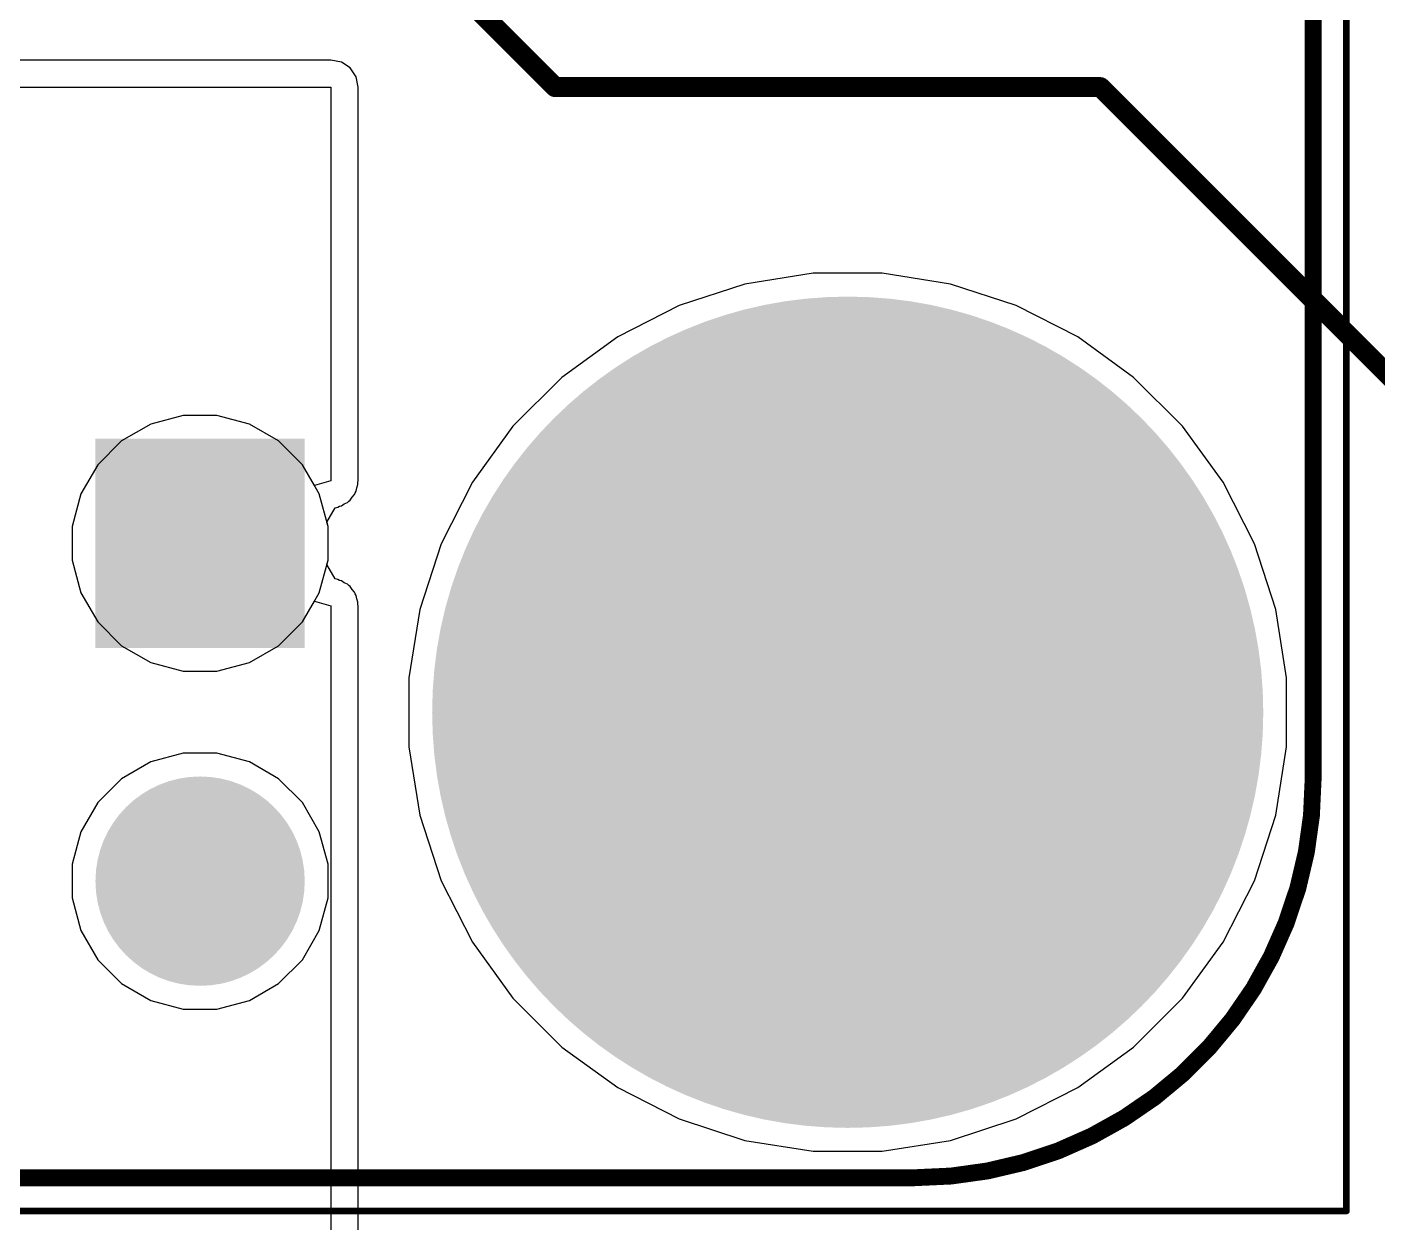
# Model space of a CAD drawing. Header units: inches. Extents: x 0 to 110, y 0 to 95.
# Drawn here: x 77.73 to 87.89, y 13.96 to 22.95 of the extents above; entities that cross this region are included whole.
import ezdxf

# ---------------------------------------------------------------- set-up
doc = ezdxf.new("R2010")
doc.units = ezdxf.units.IN
for name, color, linetype in [('Bottom Layer', 5, 'Continuous'), ('Bottom Solder', 6, 'Continuous'), ('Int1', 16, 'Continuous'), ('Int2', 76, 'Continuous'), ('Mechanical 13', 56, 'Continuous'), ('Multi-Layer', 9, 'Continuous'), ('Pad Holes', 156, 'Continuous'), ('Top Courtyard', 56, 'Continuous'), ('Top Layer', 1, 'Continuous'), ('Top Overlay', 2, 'Continuous'), ('Top Solder', 216, 'Continuous')]:
    doc.layers.add(name, color=color, linetype=linetype)

# ---------------------------------------------------------------- blocks, each defined once
blk = doc.blocks.new('RPI_1037')
at = {"layer": 'Bottom Layer'}
h = blk.add_hatch(color=5, dxfattribs=at)
edge = h.paths.add_edge_path()
edge.add_arc((-39.00000074, 24.49999926), 3.09999888, 0, 360)
h = blk.add_hatch(color=5, dxfattribs=at)
edge = h.paths.add_edge_path()
edge.add_arc((-34.13000031999999, 25.76999926), 0.7619999999999999, 0, 360)
blk.add_hatch(color=5, dxfattribs=at).paths.add_polyline_path([(-34.89200031999999, 23.99199926), (-33.36800031999999, 23.99199926), (-33.36800031999999, 22.46799926), (-34.89200031999999, 22.46799926)])
at = {"layer": 'Bottom Solder'}
h = blk.add_hatch(color=6, dxfattribs=at)
edge = h.paths.add_edge_path()
edge.add_arc((-39.00000074, 24.49999926), 3.1250001, 0, 360)
h = blk.add_hatch(color=6, dxfattribs=at)
edge = h.paths.add_edge_path()
edge.add_arc((-34.13000031999999, 25.76999926), 0.78700122, 0, 360)
blk.add_hatch(color=6, dxfattribs=at).paths.add_polyline_path([(-34.91700154, 24.01700048), (-33.3429991, 24.01700048), (-33.3429991, 22.44299804), (-34.91700154, 22.44299804)])
at = {"layer": 'Int1'}
h = blk.add_hatch(color=16, dxfattribs=at)
edge = h.paths.add_edge_path()
edge.add_arc((-39.00000074, 24.49999926), 3.09999888, 0, 360)
h = blk.add_hatch(color=16, dxfattribs=at)
edge = h.paths.add_edge_path()
edge.add_arc((-34.13000031999999, 25.76999926), 0.7619999999999999, 0, 360)
h = blk.add_hatch(color=16, dxfattribs=at)
edge = h.paths.add_edge_path()
edge.add_arc((-34.13000031999999, 23.22999926), 0.7619999999999999, 0, 360)
at = {"layer": 'Int2'}
h = blk.add_hatch(color=76, dxfattribs=at)
edge = h.paths.add_edge_path()
edge.add_arc((-39.00000074, 24.49999926), 3.09999888, 0, 360)
h = blk.add_hatch(color=76, dxfattribs=at)
edge = h.paths.add_edge_path()
edge.add_arc((-34.13000031999999, 25.76999926), 0.7619999999999999, 0, 360)
h = blk.add_hatch(color=76, dxfattribs=at)
edge = h.paths.add_edge_path()
edge.add_arc((-34.13000031999999, 23.22999926), 0.7619999999999999, 0, 360)
at = {"layer": 'Multi-Layer'}
h = blk.add_hatch(color=9, dxfattribs=at)
edge = h.paths.add_edge_path()
edge.add_arc((-39.00000074, 24.49999926), 3.09999888, 0, 360)
h = blk.add_hatch(color=9, dxfattribs=at)
edge = h.paths.add_edge_path()
edge.add_arc((-34.13000031999999, 25.76999926), 0.7619999999999999, 0, 360)
at = {"layer": 'Pad Holes'}
h = blk.add_hatch(color=7, dxfattribs=at)
edge = h.paths.add_edge_path()
edge.add_arc((-34.13000031999999, 25.76999926), 0.508, 0, 360)
h = blk.add_hatch(color=7, dxfattribs=at)
edge = h.paths.add_edge_path()
edge.add_arc((-39.00000074, 24.49999926), 1.37499852, 0, 360)
h = blk.add_hatch(color=7, dxfattribs=at)
edge = h.paths.add_edge_path()
edge.add_arc((-34.13000031999999, 23.22999926), 0.508, 0, 360)
at = {"layer": 'Top Layer'}
h = blk.add_hatch(color=1, dxfattribs=at)
edge = h.paths.add_edge_path()
edge.add_arc((-39.00000074, 24.49999926), 3.09999888, 0, 360)
h = blk.add_hatch(color=1, dxfattribs=at)
edge = h.paths.add_edge_path()
edge.add_arc((-34.13000031999999, 25.76999926), 0.7619999999999999, 0, 360)
blk.add_hatch(color=1, dxfattribs=at).paths.add_polyline_path([(-34.89200031999999, 23.99199926), (-33.36800031999999, 23.99199926), (-33.36800031999999, 22.46799926), (-34.89200031999999, 22.46799926)])
at = {"layer": 'Top Solder'}
h = blk.add_hatch(color=216, dxfattribs=at)
edge = h.paths.add_edge_path()
edge.add_arc((-39.00000074, 24.49999926), 3.1250001, 0, 360)
h = blk.add_hatch(color=216, dxfattribs=at)
edge = h.paths.add_edge_path()
edge.add_arc((-34.13000031999999, 25.76999926), 0.78700122, 0, 360)
blk.add_hatch(color=216, dxfattribs=at).paths.add_polyline_path([(-34.91700154, 24.01700048), (-33.3429991, 24.01700048), (-33.3429991, 22.44299804), (-34.91700154, 22.44299804)])
at = {"layer": 'Mechanical 13'}
for points in [[(-42.49999881999999, 25.0000008, 0.127, 0.127, -0.4142135623730951), (-39.49999974, 27.99999988, 0.127, 0.127, 0)], [(39.49999974, 27.99999988, 0.127, 0.127, 0), (-39.49999974, 27.99999988, 0.127, 0.127, 0)], [(-42.49999881999999, 25.0000008, 0.127, 0.127, 0), (-42.49999881999999, -25.0000008, 0.127, 0.127, 0)]]:
    blk.add_lwpolyline(points, format="xyseb", dxfattribs=at)
for points in [[(-39.53174974, 27.99999988, 0.0635, 0.0635, 1), (-39.46824974, 27.99999988, 0.0635, 0.0635, 1)], [(-39.53174974, 27.99999988, 0.0635, 0.0635, 1), (-39.46824974, 27.99999988, 0.0635, 0.0635, 1)], [(-42.53174882, 25.0000008, 0.0635, 0.0635, 1), (-42.46824881999999, 25.0000008, 0.0635, 0.0635, 1)], [(-42.53174882, 25.0000008, 0.0635, 0.0635, 1), (-42.46824881999999, 25.0000008, 0.0635, 0.0635, 1)]]:
    blk.add_lwpolyline(points, format="xyseb", close=True, dxfattribs=at)
at = {"layer": 'Top Courtyard'}
for points in [[(-42.75000085999999, 28.24999938, 0.0499999, 0.0499999, 0), (-42.75000085999999, -30.25499918, 0.0499999, 0.0499999, 0)], [(45.25000094, 28.24999938, 0.0499999, 0.0499999, 0), (-42.75000085999999, 28.24999938, 0.0499999, 0.0499999, 0)]]:
    blk.add_lwpolyline(points, format="xyseb", dxfattribs=at)
blk.add_lwpolyline([(-42.7625002, 28.24999938, 0.02499868, 0.02499868, 1), (-42.73750152, 28.24999938, 0.02499868, 0.02499868, 1)], format="xyseb", close=True, dxfattribs=at)
blk.add_lwpolyline([(-42.7625002, 28.24999938, 0.02499868, 0.02499868, 1), (-42.73750152, 28.24999938, 0.02499868, 0.02499868, 1)], format="xyseb", close=True, dxfattribs=at)
at = {"layer": 'Top Overlay'}
for points in [[(-42.49999881999999, 25.0000008, 0.127, 0.127, -0.4142135623730951), (-39.49999974, 27.99999988, 0.127, 0.127, 0)], [(39.49999974, 27.99999988, 0.127, 0.127, 0), (-39.49999974, 27.99999988, 0.127, 0.127, 0)], [(-42.49999881999999, 25.0000008, 0.127, 0.127, 0), (-42.49999881999999, -25.0000008, 0.127, 0.127, 0)]]:
    blk.add_lwpolyline(points, format="xyseb", dxfattribs=at)
for points in [[(-39.53174974, 27.99999988, 0.0635, 0.0635, 1), (-39.46824974, 27.99999988, 0.0635, 0.0635, 1)], [(-39.53174974, 27.99999988, 0.0635, 0.0635, 1), (-39.46824974, 27.99999988, 0.0635, 0.0635, 1)], [(-42.53174882, 25.0000008, 0.0635, 0.0635, 1), (-42.46824881999999, 25.0000008, 0.0635, 0.0635, 1)], [(-42.53174882, 25.0000008, 0.0635, 0.0635, 1), (-42.46824881999999, 25.0000008, 0.0635, 0.0635, 1)]]:
    blk.add_lwpolyline(points, format="xyseb", close=True, dxfattribs=at)

msp = doc.modelspace()

# ---------------------------------------------------------------- linework, layer by layer
at = {"layer": 'Int1'}
for p, q in [((80.0141402, 22.70365538), (54.7041832, 22.70365538)), ((80.09217661999999, 22.68813344), (80.0141402, 22.70365538)), ((80.15833346, 22.64392982), (80.09217661999999, 22.68813344)), ((80.20253708, 22.57777298), (80.15833346, 22.64392982)), ((80.21805902, 22.49973656), (80.20253708, 22.57777298)), ((54.50026438, 22.49973656), (80.0141402, 22.49973656)), ((80.0141402, 22.49973656), (80.0141402, 19.53941736)), ((80.21805902, 19.53941736), (80.21805902, 22.49973656)), ((83.64028483999999, 21.09999844), (83.12724802, 21.0187413)), ((84.15971483999999, 21.09999844), (83.64028483999999, 21.09999844)), ((84.67275166, 21.0187413), (84.15971483999999, 21.09999844)), ((83.12724802, 21.0187413), (82.63324087999999, 20.85822854)), ((85.1667588, 20.85822854), (84.67275166, 21.0187413)), ((82.63324087999999, 20.85822854), (82.17042493999999, 20.62240986)), ((85.62957474, 20.62240986), (85.1667588, 20.85822854)), ((82.17042493999999, 20.62240986), (81.75019463999999, 20.31709678)), ((86.04980504, 20.31709678), (85.62957474, 20.62240986)), ((81.75019463999999, 20.31709678), (81.38290302, 19.94980516)), ((86.41709666, 19.94980516), (86.04980504, 20.31709678)), ((78.90334994, 20.03199956), (78.65868189999999, 19.96643962)), ((79.1566489, 20.03199956), (78.90334994, 20.03199956)), ((79.40131693999999, 19.96643962), (79.1566489, 20.03199956)), ((78.65868189999999, 19.96643962), (78.43931733999999, 19.83979014)), ((79.6206815, 19.83979014), (79.40131693999999, 19.96643962)), ((81.38290302, 19.94980516), (81.07758994, 19.52957486)), ((86.72240974, 19.52957486), (86.41709666, 19.94980516)), ((78.43931733999999, 19.83979014), (78.26020924, 19.66068204)), ((79.7997896, 19.66068204), (79.6206815, 19.83979014)), ((78.26020924, 19.66068204), (78.13355976, 19.44131748)), ((79.88913918, 19.50592492), (79.7997896, 19.66068204)), ((80.0141402, 19.53941736), (79.88913918, 19.50592492)), ((80.20774153999999, 19.4875404), (80.21631404, 19.51279816)), ((80.21543519999999, 19.52622206), (80.21805902, 19.53941736)), ((80.21631404, 19.51279816), (80.21543519999999, 19.52622206)), ((81.07758994, 19.52957486), (80.84177126, 19.06675892)), ((86.95822842, 19.06675892), (86.72240974, 19.52957486)), ((78.13355976, 19.44131748), (78.06799982, 19.19664944)), ((80.15833346, 19.3952241), (80.17314927999999, 19.4173983)), ((80.17314927999999, 19.4173983), (80.19073877999999, 19.43745414)), ((80.19073877999999, 19.43745414), (80.19506439999999, 19.45019732)), ((80.19506439999999, 19.45019732), (80.20253708, 19.46138094)), ((80.20253708, 19.46138094), (80.20774153999999, 19.4875404)), ((79.98344429999999, 19.22857216), (80.04594608000001, 19.33682696)), ((80.04594608000001, 19.33682696), (80.06691631999999, 19.34244544)), ((80.06691631999999, 19.34244544), (80.07898386, 19.34839666)), ((80.07898386, 19.34839666), (80.09217661999999, 19.35102048)), ((80.09217661999999, 19.35102048), (80.11435843999999, 19.36584138)), ((80.11435843999999, 19.36584138), (80.13827762, 19.37763714)), ((80.13827762, 19.37763714), (80.1471473, 19.38774888)), ((80.1471473, 19.38774888), (80.15833346, 19.3952241)), ((79.99199902, 19.19664944), (79.98344429999999, 19.22857216)), ((78.06799982, 19.19664944), (78.06799982, 18.94335048)), ((79.99199902, 18.94335048), (79.99199902, 19.19664944)), ((80.84177126, 19.06675892), (80.6812585, 18.57275178)), ((87.11874118, 18.57275178), (86.95822842, 19.06675892)), ((78.06799982, 18.94335048), (78.13355976, 18.69868244)), ((79.98344429999999, 18.91142776), (79.99199902, 18.94335048)), ((80.04594608000001, 18.80317296), (79.98344429999999, 18.91142776)), ((80.06691631999999, 18.79755448), (80.04594608000001, 18.80317296)), ((80.07898386, 18.79160326), (80.06691631999999, 18.79755448)), ((78.13355976, 18.69868244), (78.26020924, 18.47931788)), ((80.09217661999999, 18.78897944), (80.07898386, 18.79160326)), ((80.11435843999999, 18.77415854), (80.09217661999999, 18.78897944)), ((80.13827762, 18.76236278), (80.11435843999999, 18.77415854)), ((80.14714475999999, 18.75225104), (80.13827762, 18.76236278)), ((80.15833346, 18.74477582), (80.14714475999999, 18.75225104)), ((80.17315436, 18.722594), (80.15833346, 18.74477582)), ((80.19073877999999, 18.70254324), (80.17315436, 18.722594)), ((80.19506186, 18.68980514), (80.19073877999999, 18.70254324)), ((79.7997896, 18.47931788), (79.88913918, 18.634075)), ((79.88913918, 18.634075), (80.0141402, 18.60058256)), ((80.0141402, 18.60058256), (80.0141402, 12.36879162)), ((80.20253708, 18.67861898), (80.19506186, 18.68980514)), ((80.20774153999999, 18.65245698), (80.20253708, 18.67861898)), ((80.21631404, 18.62720176), (80.20774153999999, 18.65245698)), ((80.21543519999999, 18.61377786), (80.21631404, 18.62720176)), ((80.21805902, 18.60058256), (80.21543519999999, 18.61377786)), ((80.21805902, 12.36879162), (80.21805902, 18.60058256)), ((80.6812585, 18.57275178), (80.60000136, 18.05971496)), ((87.19999831999999, 18.05971496), (87.11874118, 18.57275178)), ((78.26020924, 18.47931788), (78.43931733999999, 18.30020978)), ((79.6206815, 18.30020978), (79.7997896, 18.47931788)), ((78.43931733999999, 18.30020978), (78.65868189999999, 18.1735603)), ((79.40131693999999, 18.1735603), (79.6206815, 18.30020978)), ((78.65868189999999, 18.1735603), (78.90334994, 18.10800036)), ((78.90334994, 18.10800036), (79.1566489, 18.10800036)), ((79.1566489, 18.10800036), (79.40131693999999, 18.1735603)), ((80.60000136, 18.05971496), (80.60000136, 17.54028496)), ((87.19999831999999, 17.54028496), (87.19999831999999, 18.05971496)), ((80.60000136, 17.54028496), (80.6812585, 17.02724814)), ((87.11874118, 17.02724814), (87.19999831999999, 17.54028496)), ((80.6812585, 17.02724814), (80.84177126, 16.533241)), ((86.95822842, 16.533241), (87.11874118, 17.02724814)), ((80.84177126, 16.533241), (81.07758994, 16.07042506)), ((86.72240974, 16.07042506), (86.95822842, 16.533241)), ((81.07758994, 16.07042506), (81.38290302, 15.65019476)), ((86.41709666, 15.65019476), (86.72240974, 16.07042506)), ((81.38290302, 15.65019476), (81.75019463999999, 15.28290314)), ((86.04980504, 15.28290314), (86.41709666, 15.65019476)), ((81.75019463999999, 15.28290314), (82.17042493999999, 14.97759006)), ((85.62957474, 14.97759006), (86.04980504, 15.28290314)), ((82.17042493999999, 14.97759006), (82.63324087999999, 14.74177138)), ((85.1667588, 14.74177138), (85.62957474, 14.97759006)), ((82.63324087999999, 14.74177138), (83.12724802, 14.58125862)), ((84.67275166, 14.58125862), (85.1667588, 14.74177138)), ((83.12724802, 14.58125862), (83.64028483999999, 14.50000148)), ((84.15971483999999, 14.50000148), (84.67275166, 14.58125862)), ((83.64028483999999, 14.50000148), (84.15971483999999, 14.50000148))]:
    msp.add_line(p, q, dxfattribs=at)
at = {"layer": 'Int2'}
for p, q in [((83.64028483999999, 21.09999844), (83.12724802, 21.0187413)), ((84.15971483999999, 21.09999844), (83.64028483999999, 21.09999844)), ((84.67275166, 21.0187413), (84.15971483999999, 21.09999844)), ((83.12724802, 21.0187413), (82.63324087999999, 20.85822854)), ((85.1667588, 20.85822854), (84.67275166, 21.0187413)), ((82.63324087999999, 20.85822854), (82.17042493999999, 20.62240986)), ((85.62957474, 20.62240986), (85.1667588, 20.85822854)), ((82.17042493999999, 20.62240986), (81.75019463999999, 20.31709678)), ((86.04980504, 20.31709678), (85.62957474, 20.62240986)), ((81.75019463999999, 20.31709678), (81.38290302, 19.94980516)), ((86.41709666, 19.94980516), (86.04980504, 20.31709678)), ((78.90334994, 20.03199956), (78.65868189999999, 19.96643962)), ((79.1566489, 20.03199956), (78.90334994, 20.03199956)), ((79.40131693999999, 19.96643962), (79.1566489, 20.03199956)), ((78.65868189999999, 19.96643962), (78.43931733999999, 19.83979014)), ((79.6206815, 19.83979014), (79.40131693999999, 19.96643962)), ((81.38290302, 19.94980516), (81.07758994, 19.52957486)), ((86.72240974, 19.52957486), (86.41709666, 19.94980516)), ((78.43931733999999, 19.83979014), (78.26020924, 19.66068204)), ((79.7997896, 19.66068204), (79.6206815, 19.83979014)), ((78.26020924, 19.66068204), (78.13355976, 19.44131748)), ((79.92643908, 19.44131748), (79.7997896, 19.66068204)), ((81.07758994, 19.52957486), (80.84177126, 19.06675892)), ((86.95822842, 19.06675892), (86.72240974, 19.52957486)), ((78.13355976, 19.44131748), (78.06799982, 19.19664944)), ((79.99199902, 19.19664944), (79.92643908, 19.44131748)), ((78.06799982, 19.19664944), (78.06799982, 18.94335048)), ((79.99199902, 18.94335048), (79.99199902, 19.19664944)), ((80.84177126, 19.06675892), (80.6812585, 18.57275178)), ((87.11874118, 18.57275178), (86.95822842, 19.06675892)), ((78.06799982, 18.94335048), (78.13355976, 18.69868244)), ((79.92643908, 18.69868244), (79.99199902, 18.94335048)), ((78.13355976, 18.69868244), (78.26020924, 18.47931788)), ((79.7997896, 18.47931788), (79.92643908, 18.69868244)), ((80.6812585, 18.57275178), (80.60000136, 18.05971496)), ((87.19999831999999, 18.05971496), (87.11874118, 18.57275178)), ((78.26020924, 18.47931788), (78.43931733999999, 18.30020978)), ((79.6206815, 18.30020978), (79.7997896, 18.47931788)), ((78.43931733999999, 18.30020978), (78.65868189999999, 18.1735603)), ((79.40131693999999, 18.1735603), (79.6206815, 18.30020978)), ((78.65868189999999, 18.1735603), (78.90334994, 18.10800036)), ((78.90334994, 18.10800036), (79.1566489, 18.10800036)), ((79.1566489, 18.10800036), (79.40131693999999, 18.1735603)), ((80.60000136, 18.05971496), (80.60000136, 17.54028496)), ((87.19999831999999, 17.54028496), (87.19999831999999, 18.05971496)), ((78.90334994, 17.49199956), (78.65868189999999, 17.42643962)), ((79.1566489, 17.49199956), (78.90334994, 17.49199956)), ((79.40131693999999, 17.42643962), (79.1566489, 17.49199956)), ((80.60000136, 17.54028496), (80.6812585, 17.02724814)), ((87.11874118, 17.02724814), (87.19999831999999, 17.54028496)), ((78.65868189999999, 17.42643962), (78.43931733999999, 17.29979014)), ((79.6206815, 17.29979014), (79.40131693999999, 17.42643962)), ((78.43931733999999, 17.29979014), (78.26020924, 17.12068204)), ((79.7997896, 17.12068204), (79.6206815, 17.29979014)), ((78.26020924, 17.12068204), (78.13355976, 16.90131748)), ((79.92643908, 16.90131748), (79.7997896, 17.12068204)), ((80.6812585, 17.02724814), (80.84177126, 16.533241)), ((86.95822842, 16.533241), (87.11874118, 17.02724814)), ((78.13355976, 16.90131748), (78.06799982, 16.65664944)), ((79.99199902, 16.65664944), (79.92643908, 16.90131748)), ((78.06799982, 16.65664944), (78.06799982, 16.40335048)), ((79.99199902, 16.40335048), (79.99199902, 16.65664944)), ((80.84177126, 16.533241), (81.07758994, 16.07042506)), ((86.72240974, 16.07042506), (86.95822842, 16.533241)), ((78.06799982, 16.40335048), (78.13355976, 16.15868244)), ((79.92643908, 16.15868244), (79.99199902, 16.40335048)), ((78.13355976, 16.15868244), (78.26020924, 15.93931788)), ((79.7997896, 15.93931788), (79.92643908, 16.15868244)), ((81.07758994, 16.07042506), (81.38290302, 15.65019476)), ((86.41709666, 15.65019476), (86.72240974, 16.07042506)), ((78.26020924, 15.93931788), (78.43931733999999, 15.76020978)), ((79.6206815, 15.76020978), (79.7997896, 15.93931788)), ((78.43931733999999, 15.76020978), (78.65868189999999, 15.6335603)), ((79.40131693999999, 15.6335603), (79.6206815, 15.76020978)), ((81.38290302, 15.65019476), (81.75019463999999, 15.28290314)), ((86.04980504, 15.28290314), (86.41709666, 15.65019476)), ((78.65868189999999, 15.6335603), (78.90334994, 15.56800036)), ((78.90334994, 15.56800036), (79.1566489, 15.56800036)), ((79.1566489, 15.56800036), (79.40131693999999, 15.6335603)), ((81.75019463999999, 15.28290314), (82.17042493999999, 14.97759006)), ((85.62957474, 14.97759006), (86.04980504, 15.28290314)), ((82.17042493999999, 14.97759006), (82.63324087999999, 14.74177138)), ((85.1667588, 14.74177138), (85.62957474, 14.97759006)), ((82.63324087999999, 14.74177138), (83.12724802, 14.58125862)), ((84.67275166, 14.58125862), (85.1667588, 14.74177138)), ((83.12724802, 14.58125862), (83.64028483999999, 14.50000148)), ((84.15971483999999, 14.50000148), (84.67275166, 14.58125862)), ((83.64028483999999, 14.50000148), (84.15971483999999, 14.50000148))]:
    msp.add_line(p, q, dxfattribs=at)
at = {"layer": 'Top Layer'}
for points in [[(80.59999882, 23.6000036, 0.1499997, 0.1499997, 0), (81.7000017, 22.50000072, 0.1499997, 0.1499997, 0)], [(81.7000017, 22.50000072, 0.1499997, 0.1499997, 0), (85.80000111999999, 22.50000072, 0.1499997, 0.1499997, 0)], [(85.80000111999999, 22.50000072, 0.1499997, 0.1499997, 0), (89.4999988, 18.80000304, 0.1499997, 0.1499997, 0)]]:
    msp.add_lwpolyline(points, format="xyseb", dxfattribs=at)
for points in [[(81.66250113999999, 22.50000072, 0.07499858, 0.07499858, 1), (81.73750226, 22.50000072, 0.07499858, 0.07499858, 1)], [(81.66250113999999, 22.50000072, 0.07499858, 0.07499858, 1), (81.73750226, 22.50000072, 0.07499858, 0.07499858, 1)], [(85.76250055999999, 22.50000072, 0.07499858, 0.07499858, 1), (85.83750168, 22.50000072, 0.07499858, 0.07499858, 1)], [(85.76250055999999, 22.50000072, 0.07499858, 0.07499858, 1), (85.83750168, 22.50000072, 0.07499858, 0.07499858, 1)]]:
    msp.add_lwpolyline(points, format="xyseb", close=True, dxfattribs=at)

# ---------------------------------------------------------------- block references
at = {"rotation": 180}
msp.add_blockref('RPI_1037', (44.8999991, 42.29999922), dxfattribs=at)

doc.saveas('drawing.dxf')
